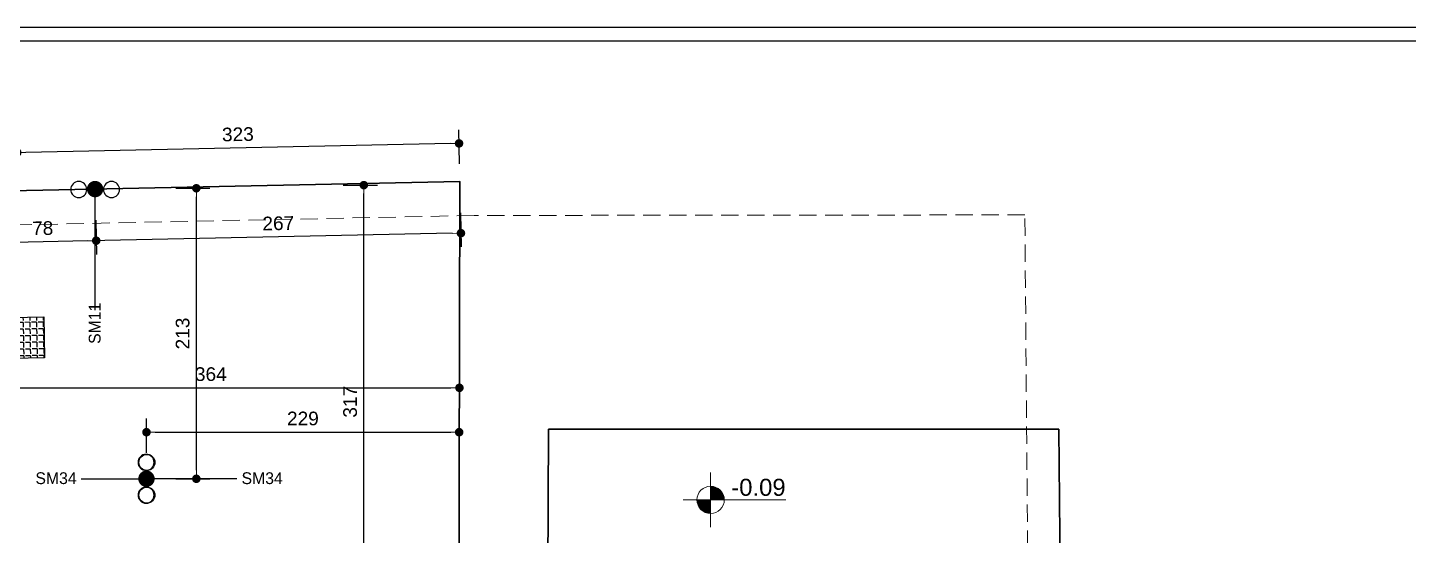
# Model space of a CAD drawing. Header units: centimetres. Extents: x 5488 to 20269, y -31398 to -19684.
# Drawn here: x 18247 to 19258, y -22298 to -21925 of the extents above; entities that cross this region are included whole.
import ezdxf
from ezdxf.enums import TextEntityAlignment as Align

# ---------------------------------------------------------------- set-up
doc = ezdxf.new("R2010")
doc.units = ezdxf.units.CM
doc.header["$PDMODE"] = 1
doc.linetypes.add('DASHDOT', pattern=[25.4, 12.7, -6.35, 0, -6.35])
doc.linetypes.add('HIDDEN', pattern=[9.525, 6.35, -3.175])
for name, color, linetype, lineweight in [('CRC_plan_kot', 4, 'Continuous', 20), ('CRC_plan_kot_isim', 3, 'Continuous', 20), ('xxx_Auto_DIMENSION_INTERIOR', 33, 'Continuous', 0), ('xxx_Auto_Duvar_Duvar Plan Kesit', 7, 'Continuous', 30), ('xxx_Auto_Tefris_Silik', 252, 'Continuous', 13), ('xxx_Auto_Yardimci_Yazi', 7, 'Continuous', 9)]:
    doc.layers.add(name, color=color, linetype=linetype, lineweight=lineweight)
for name, color, linetype in [('S2000-019 Su Tes İşaretler', 5, 'Continuous'), ('SIH', 4, 'Continuous'), ('SU', 152, 'Continuous'), ('wall', 4, 'Continuous')]:
    doc.layers.add(name, color=color, linetype=linetype)
doc.styles.add('a_Arial-50', font='arial.ttf', dxfattribs={"height": 0.125})
doc.styles.add('AUTOBAN', font='')
doc.styles.add('TAKSİM', font='GOTHIC.TTF', dxfattribs={"height": 20})
doc.styles.get('AUTOBAN').set_extended_font_data('Helvetica Normal Tr')
doc.dimstyles.new('AUTO_DIM_1-50', dxfattribs={"dimtxt": 10, "dimasz": 6.25, "dimexe": 10, "dimexo": 10, "dimgap": 5, "dimtad": 1, "dimdec": 0, "dimzin": 0, "dimdsep": 46, "dimtxsty": 'AUTOBAN', "dimblk": 'DOT', "dimcen": 5, "dimclrd": 256, "dimclre": 256, "dimclrt": 256, "dimadec": 0, "dimazin": 0, "dimtfac": 1, "dimtdec": 0, "dimtix": 1, "dimtofl": 0, "dimtmove": 1, "dimatfit": 3, "dimfxl": 15, "dimfxlon": 1, "dimtolj": 1, "dimtzin": 0, "dimlwd": -1, "dimlwe": -1, "dimarcsym": 0})

# ---------------------------------------------------------------- blocks, each defined once
blk = doc.blocks.new('level_50')
for points in [[(10, 0, 0.414214), (0, 10), (0, 0)], [(0, 0), (-10, 0, 0.414214), (0, -10)]]:
    blk.add_hatch(color=256).paths.add_polyline_path(points)
for p, q in [((0, 0), (0, 20)), ((-20, 0), (0, 0)), ((0, -20), (0, 0)), ((0, 0), (55, 0))]:
    blk.add_line(p, q)
blk.add_circle((0, 0), 10)
blk = doc.blocks.new('level')
blk.add_blockref('level_50', (0, 0))
at = {"layer": 'xxx_Auto_Yardimci_Yazi', "style": 'a_Arial-50'}
blk.add_attdef('LEVEL', text='', height=12.5, dxfattribs=at).set_placement((35, 3), align=Align.CENTER)
blk = doc.blocks.new('PLAN KOT')
at = {"layer": 'CRC_plan_kot'}
ref = blk.add_blockref('level', (-197.6, 2394.4), dxfattribs=at)
ref.add_attrib('LEVEL', '-0.09', dxfattribs={"layer": 'CRC_plan_kot_isim', "height": 12.5, "style": 'a_Arial-50'}).set_placement((-162.6, 2397.4), align=Align.CENTER)
blk = doc.blocks.new('A$C7E7D3E18')
at = {"layer": 'SIH', "linetype": 'Continuous', "const_width": 6}
blk.add_lwpolyline([(3, 6, 1), (9, 6, 1)], format="xyb", close=True, dxfattribs=at)
blk = doc.blocks.new('A$C6E87713E')
at = {"layer": 'S2000-019 Su Tes İşaretler'}
for centre in [(5.9, 6.3), (29.9, 6.3)]:
    blk.add_circle(centre, 5.89, dxfattribs=at)
blk.add_blockref('A$C7E7D3E18', (11.9, 0))
blk = doc.blocks.new('_DOT')
at = {"color": 0, "linetype": 'ByBlock', "lineweight": 0}
blk.add_line((-0.5, 0), (-1, 0), dxfattribs=at)
at = {"linetype": 'ByBlock', "lineweight": 0, "const_width": 0.5}
blk.add_lwpolyline([(-0.25, 0, 1), (0.25, 0, 1)], format="xyb", close=True, dxfattribs=at)
blk = doc.blocks.new('*D263')
at = {"transparency": 16777216}
for p, q in [((18334.1, -22236.9), (18334.1, -22211.9)), ((18563, -22236.9), (18563, -22211.9)), ((18340.4, -22221.9), (18556.8, -22221.9))]:
    blk.add_line(p, q, dxfattribs=at)
at = {"layer": 'Defpoints', "color": 0, "transparency": 16777216}
for p in [(18563, -22221.9), (18334.1, -22256), (18563, -22256)]:
    blk.add_point(p, dxfattribs=at)
at = {"transparency": 16777216, "xscale": 6.25, "yscale": 6.25, "zscale": 6.25, "rotation": 180}
blk.add_blockref('_DOT', (18334.1, -22221.9), dxfattribs=at)
at = {"transparency": 16777216, "xscale": 6.25, "yscale": 6.25, "zscale": 6.25}
blk.add_blockref('_DOT', (18563, -22221.9), dxfattribs=at)
at = {"transparency": 16777216, "insert": (18448.6, -22211.9), "char_height": 10, "attachment_point": 5, "style": 'AUTOBAN'}
blk.add_mtext('\\A1;229', dxfattribs=at)
blk = doc.blocks.new('*D264')
at = {"transparency": 16777216}
for p, q in [((18355.6, -22043.2), (18380.6, -22043.2)), ((18370.6, -22249.8), (18370.6, -22049.4)), ((18355.6, -22256), (18380.6, -22256))]:
    blk.add_line(p, q, dxfattribs=at)
at = {"layer": 'Defpoints', "color": 0, "transparency": 16777216}
for p in [(18327.5, -22043.2), (18370.6, -22043.2), (18334.1, -22256)]:
    blk.add_point(p, dxfattribs=at)
at = {"transparency": 16777216, "xscale": 6.25, "yscale": 6.25, "zscale": 6.25}
for p, rotation in [((18370.6, -22043.2), 90), ((18370.6, -22256), 270)]:
    blk.add_blockref('_DOT', p, dxfattribs=dict(at, rotation=rotation))
at = {"transparency": 16777216, "insert": (18360.6, -22149.6), "char_height": 10, "attachment_point": 5, "rotation": 90, "style": 'AUTOBAN'}
blk.add_mtext('\\A1;213', dxfattribs=at)
blk = doc.blocks.new('*D265')
at = {"transparency": 16777216}
for p, q in [((18564, -22061.1), (18564.5, -22086.1)), ((18297, -22066.6), (18297.5, -22091.6)), ((18558, -22076.2), (18303.6, -22081.5))]:
    blk.add_line(p, q, dxfattribs=at)
at = {"layer": 'Defpoints', "color": 0, "transparency": 16777216}
for p in [(18296.5, -22043.8), (18563.5, -22038.3), (18297.3, -22081.6)]:
    blk.add_point(p, dxfattribs=at)
at = {"transparency": 16777216, "xscale": 6.25, "yscale": 6.25, "zscale": 6.25}
for p, rotation in [((18564.3, -22076.1), 1.189272323718811), ((18297.3, -22081.6), 181.1892723237188)]:
    blk.add_blockref('_DOT', p, dxfattribs=dict(at, rotation=rotation))
at = {"transparency": 16777216, "insert": (18430.6, -22068.9), "char_height": 10, "attachment_point": 5, "rotation": 1.1893, "style": 'AUTOBAN'}
blk.add_mtext('\\A1;267', dxfattribs=at)
blk = doc.blocks.new('*D266')
at = {"transparency": 16777216}
for p, q in [((18218.9, -22068.3), (18219.4, -22093.3)), ((18297, -22066.6), (18297.5, -22091.6)), ((18291.1, -22081.8), (18225.5, -22083.1))]:
    blk.add_line(p, q, dxfattribs=at)
at = {"layer": 'Defpoints', "color": 0, "transparency": 16777216}
for p in [(18296.5, -22043.8), (18218.4, -22045.4), (18219.2, -22083.3)]:
    blk.add_point(p, dxfattribs=at)
at = {"transparency": 16777216, "xscale": 6.25, "yscale": 6.25, "zscale": 6.25}
for p, rotation in [((18219.2, -22083.3), 181.1892723237188), ((18297.3, -22081.6), 1.189272323718811)]:
    blk.add_blockref('_DOT', p, dxfattribs=dict(at, rotation=rotation))
at = {"transparency": 16777216, "insert": (18258.1, -22072.5), "char_height": 10, "attachment_point": 5, "rotation": 1.1893, "style": 'AUTOBAN'}
blk.add_mtext('\\A1;78', dxfattribs=at)
blk = doc.blocks.new('*D268')
at = {"transparency": 16777216}
for p, q in [((18563.2, -22025.3), (18562.7, -22000.3)), ((18239.9, -22032), (18239.3, -22007)), ((18556.7, -22010.4), (18245.8, -22016.9))]:
    blk.add_line(p, q, dxfattribs=at)
at = {"layer": 'Defpoints', "color": 0, "transparency": 16777216}
for p in [(18239.5, -22017), (18240.1, -22045), (18563.5, -22038.3)]:
    blk.add_point(p, dxfattribs=at)
at = {"transparency": 16777216, "xscale": 6.25, "yscale": 6.25, "zscale": 6.25}
for p, rotation in [((18239.5, -22017), 181.1892723237183), ((18562.9, -22010.3), 1.189272323718331)]:
    blk.add_blockref('_DOT', p, dxfattribs=dict(at, rotation=rotation))
at = {"transparency": 16777216, "insert": (18401, -22003.7), "char_height": 10, "attachment_point": 5, "rotation": 1.1893, "style": 'AUTOBAN'}
blk.add_mtext('\\A1;323', dxfattribs=at)
blk = doc.blocks.new('*D281')
at = {"transparency": 16777216}
for p, q in [((18478.2, -22040.9), (18503.2, -22040.9)), ((18493.2, -22352.1), (18493.2, -22047.1)), ((18478.2, -22358.3), (18503.2, -22358.3))]:
    blk.add_line(p, q, dxfattribs=at)
at = {"layer": 'Defpoints', "color": 0, "transparency": 16777216}
for p in [(18439.1, -22040.9), (18493.2, -22040.9), (18439.1, -22358.3)]:
    blk.add_point(p, dxfattribs=at)
at = {"transparency": 16777216, "xscale": 6.25, "yscale": 6.25, "zscale": 6.25}
for p, rotation in [((18493.2, -22040.9), 90), ((18493.2, -22358.3), 270)]:
    blk.add_blockref('_DOT', p, dxfattribs=dict(at, rotation=rotation))
at = {"transparency": 16777216, "insert": (18483.2, -22199.6), "char_height": 10, "attachment_point": 5, "rotation": 90, "style": 'AUTOBAN'}
blk.add_mtext('\\A1;317', dxfattribs=at)
blk = doc.blocks.new('*D284')
at = {"transparency": 16777216}
for p, q in [((18199.2, -22174.4), (18199.2, -22199.4)), ((18563.2, -22174.4), (18563.2, -22199.4)), ((18205.5, -22189.4), (18557, -22189.4))]:
    blk.add_line(p, q, dxfattribs=at)
at = {"layer": 'Defpoints', "color": 0, "transparency": 16777216}
for p in [(18199.2, -22156.7), (18563.2, -22156.7), (18563.2, -22189.4)]:
    blk.add_point(p, dxfattribs=at)
at = {"transparency": 16777216, "xscale": 6.25, "yscale": 6.25, "zscale": 6.25, "rotation": 180}
blk.add_blockref('_DOT', (18199.2, -22189.4), dxfattribs=at)
at = {"transparency": 16777216, "xscale": 6.25, "yscale": 6.25, "zscale": 6.25}
blk.add_blockref('_DOT', (18563.2, -22189.4), dxfattribs=at)
at = {"transparency": 16777216, "insert": (18381.2, -22179.4), "char_height": 10, "attachment_point": 5, "style": 'AUTOBAN'}
blk.add_mtext('\\A1;364', dxfattribs=at)

msp = doc.modelspace()

# ---------------------------------------------------------------- hatches: boundary and pattern name
h = msp.add_hatch()
h.set_pattern_fill('ANGLE', color=256, scale=0.7, angle=181.1893)
h.set_pattern_definition([(181.189272, (-3805.425, -40156.3293), (0.1014827, -4.8884467), [3.556, -1.3335]), (271.189272, (-3805.425, -40156.3293), (4.8884467, 0.1014827), [3.556, -1.3335])])
h.paths.add_polyline_path([(18259.5, -22167.4), (18258.9, -22137.4), (18138.9, -22139.9), (18139.6, -22169.9)])

# ---------------------------------------------------------------- linework, layer by layer
for points in [[(16016.2, -24865.5), (20131.2, -24865.5), (20131.2, -21925.5), (16016.2, -21925.5)], [(16026.2, -24855.5), (20121.2, -24855.5), (20121.2, -21935.5), (16026.2, -21935.5)], [(18258.9, -22137.4), (18259.5, -22167.4), (18139.6, -22169.9), (18138.9, -22139.9)]]:
    msp.add_lwpolyline(points, close=True)
at = {"layer": 'SU'}
for p, q in [((18296.5, -22132.5), (18296.5, -22043.8)), ((18286.3, -22256), (18334.1, -22256)), ((18400.2, -22256), (18334.1, -22256))]:
    msp.add_line(p, q, dxfattribs=at)
at = {"layer": 'xxx_Auto_Duvar_Duvar Plan Kesit'}
for points in [[(17084.9, -22081.2), (17085.1, -22068.9), (17371.1, -22061.5), (17370.7, -22091.1), (17383.7, -22091.4), (17384.2, -22062), (17587.9, -22057.9), (17586.4, -22139), (17598.5, -22139.2), (17600, -22058.3), (18563.5, -22038.3), (18561.5, -22923.9), (18640.8, -22923.9), (18640.2, -22701.1), (18651, -22701), (18651, -22673.7), (18639.2, -22673.8), (18639.6, -22633.6), (18620.7, -22633.9), (18626.4, -22334.5)], [(19004.1, -22439.4), (19004.9, -22332.1), (18993.7, -22332.2), (18993.7, -22323.3), (19002.9, -22323.2), (19001.9, -22219.7), (18628.5, -22219.7), (18627.9, -22325.3), (18929.3, -22323.6), (18929.3, -22332.6), (18923.7, -22332.7)]]:
    msp.add_lwpolyline(points, dxfattribs=at)
at = {"layer": 'xxx_Auto_Tefris_Silik', "linetype": 'HIDDEN', "ltscale": 2}
msp.add_lwpolyline([(18996.8, -24402), (18977.1, -22062.7), (18573.9, -22063.1), (17072.3, -22094.2)], dxfattribs=at)

# ---------------------------------------------------------------- block references
at = {"layer": 'wall', "color": 0, "linetype": 'DASHDOT', "xscale": -1}
for p, rotation in [((18278.6, -22037.8), 180), ((18340.1, -22238.1), 90)]:
    msp.add_blockref('A$C6E87713E', p, dxfattribs=dict(at, rotation=rotation))
at = {"layer": 'wall', "color": 0, "linetype": 'DASHDOT', "rotation": 270}
msp.add_blockref('A$C6E87713E', (18328.1, -22238.1), dxfattribs=at)
at = {"layer": 'xxx_Auto_DIMENSION_INTERIOR'}
msp.add_blockref('PLAN KOT', (18944.7, -24665.9), dxfattribs=at)

# ---------------------------------------------------------------- texts
at = {"layer": 'SU', "style": 'TAKSİM'}
msp.add_text('SM11', height=8.64, rotation=90, dxfattribs=at).set_placement((18300.5, -22157.2))
for p in [(18252.8, -22259.9), (18403.7, -22259.9)]:
    msp.add_text('SM34', height=8.64, dxfattribs=at).set_placement(p)

# ---------------------------------------------------------------- dimensions: what is measured, and where the dimension line sits
for p2, distance, picture, middle in [((18240.1, -22045), -28, '*D268', (18401, -22003.7)), ((18296.5, -22043.8), 37.8, '*D265', (18430.6, -22068.9))]:
    dim = msp.add_aligned_dim(p1=(18563.5, -22038.3), p2=p2, distance=distance, dimstyle='AUTO_DIM_1-50')
    dim.commit()
    dim.dimension.update_dxf_attribs({"geometry": picture, "text_midpoint": middle})
for base, p1, p2, angle, picture, middle in [((18219.2, -22083.3), (18296.5, -22043.8), (18218.4, -22045.4), 1.1893, '*D266', (18258.1, -22072.5)), ((18370.6, -22043.2), (18334.1, -22256), (18327.5, -22043.2), 90, '*D264', (18360.6, -22149.6)), ((18493.2, -22040.9), (18439.1, -22358.3), (18439.1, -22040.9), 90, '*D281', (18483.2, -22199.6))]:
    dim = msp.add_linear_dim(base=base, p1=p1, p2=p2, angle=angle, dimstyle='AUTO_DIM_1-50')
    dim.commit()
    dim.dimension.update_dxf_attribs({"geometry": picture, "text_midpoint": middle})
for base, p1, p2, picture, middle in [((18563.2, -22189.4), (18199.2, -22156.7), (18563.2, -22156.7), '*D284', (18381.2, -22179.4)), ((18563, -22221.9), (18334.1, -22256), (18563, -22256), '*D263', (18448.6, -22211.9))]:
    dim = msp.add_linear_dim(base=base, p1=p1, p2=p2, dimstyle='AUTO_DIM_1-50')
    dim.commit()
    dim.dimension.update_dxf_attribs({"geometry": picture, "text_midpoint": middle})

doc.saveas('drawing.dxf')
